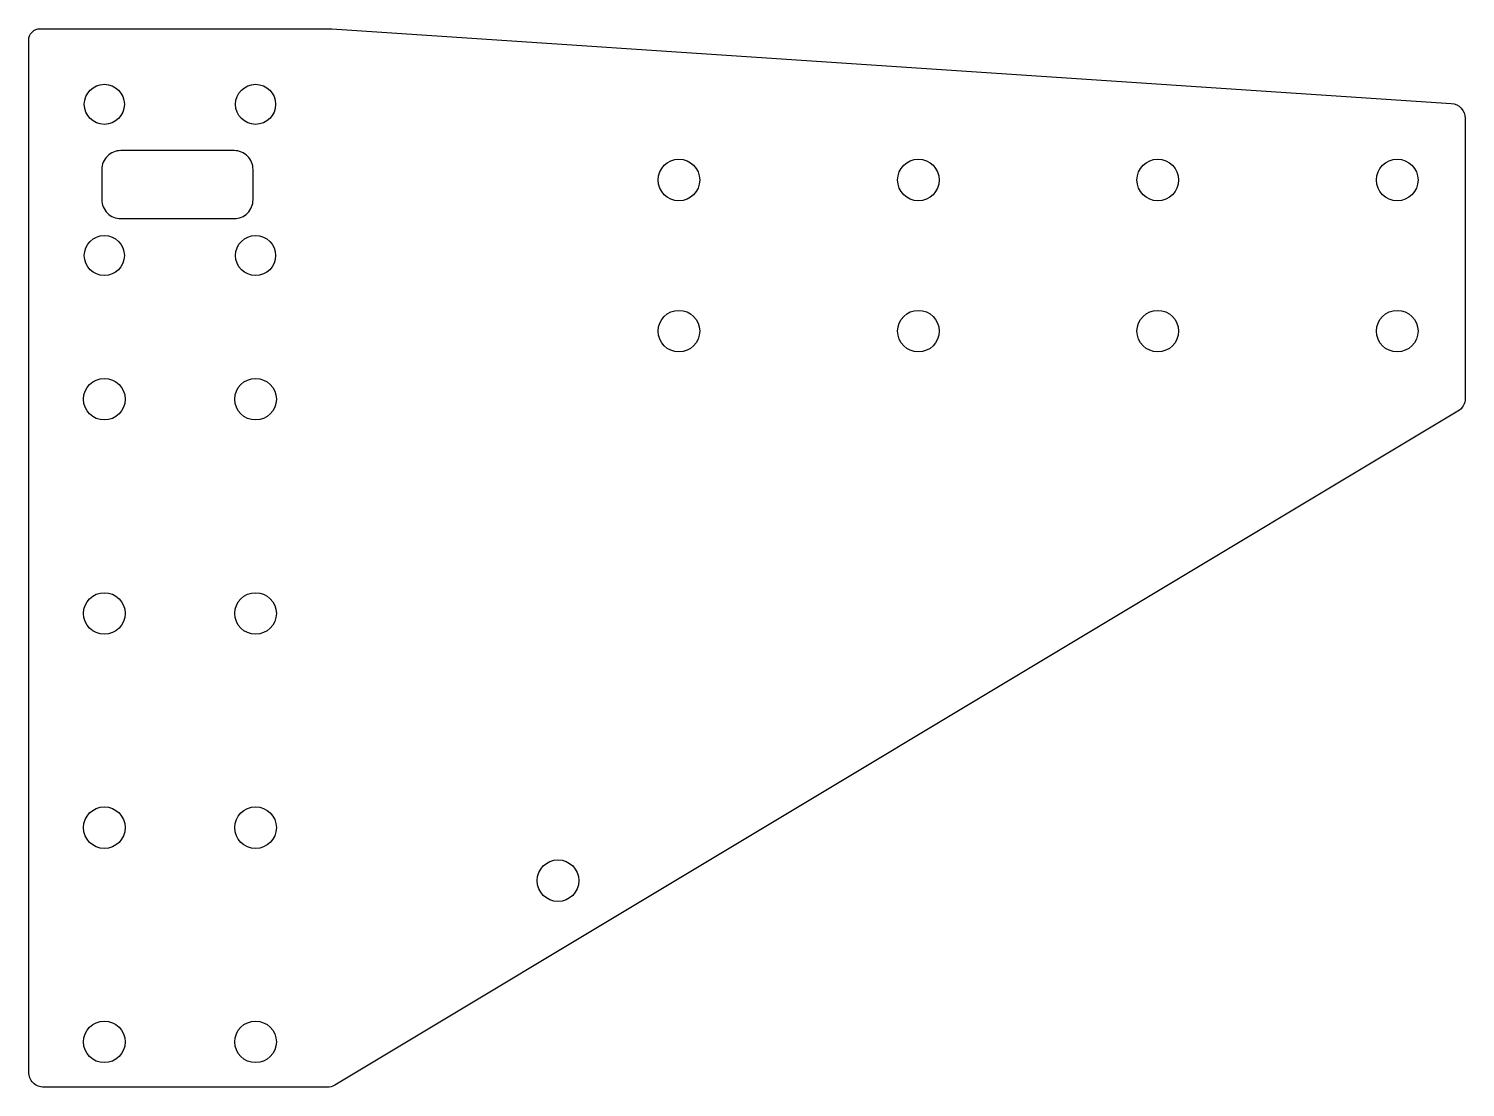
# Model space of a CAD drawing. Header units: millimetres. Extents: x -447 to -257, y -32 to 108.
import ezdxf

# ---------------------------------------------------------------- set-up
doc = ezdxf.new("R2010")
doc.units = ezdxf.units.MM
doc.layers.get('0').update_dxf_attribs({"linetype": 'CONTINUOUS'})

msp = doc.modelspace()

# ---------------------------------------------------------------- linework, layer by layer
for points in [[(-445, -31.87, -0.414214), (-447, -29.87), (-447, 101.26), (-447, 106.63, -0.414214), (-445.5, 108.13), (-407.07, 108.13, -0.016644), (-406.93, 108.12), (-258.87, 98.25, -0.394848), (-257, 96.25), (-257, 59.26, -0.263447), (-257.97, 57.54), (-406.52, -31.59, -0.135933), (-407.55, -31.87)], [(-417.33, 85.51), (-417.33, 89.51, 0.414214), (-419.83, 92.01), (-434.83, 92.01, 0.414214), (-437.33, 89.51), (-437.33, 85.51, 0.414214), (-434.83, 83.01), (-419.83, 83.01, 0.414214)]]:
    msp.add_lwpolyline(points, format="xyb", close=True)
for centre, radius in [((-437, 98.13), 2.65), ((-417, 98.13), 2.65), ((-361, 88.12), 2.75), ((-329.33, 88.12), 2.75), ((-297.67, 88.12), 2.75), ((-266, 88.12), 2.75), ((-437, 78.13), 2.65), ((-417, 78.13), 2.65), ((-361, 68.13), 2.75), ((-329.33, 68.13), 2.75), ((-297.67, 68.13), 2.75), ((-266, 68.13), 2.75), ((-437, 59.13), 2.75), ((-417, 59.13), 2.75), ((-437, 30.79), 2.75), ((-417, 30.79), 2.75), ((-437, 2.46), 2.75), ((-417, 2.46), 2.75), ((-377, -4.55), 2.75), ((-437, -25.87), 2.75), ((-417, -25.87), 2.75)]:
    msp.add_circle(centre, radius)

doc.saveas('drawing.dxf')
